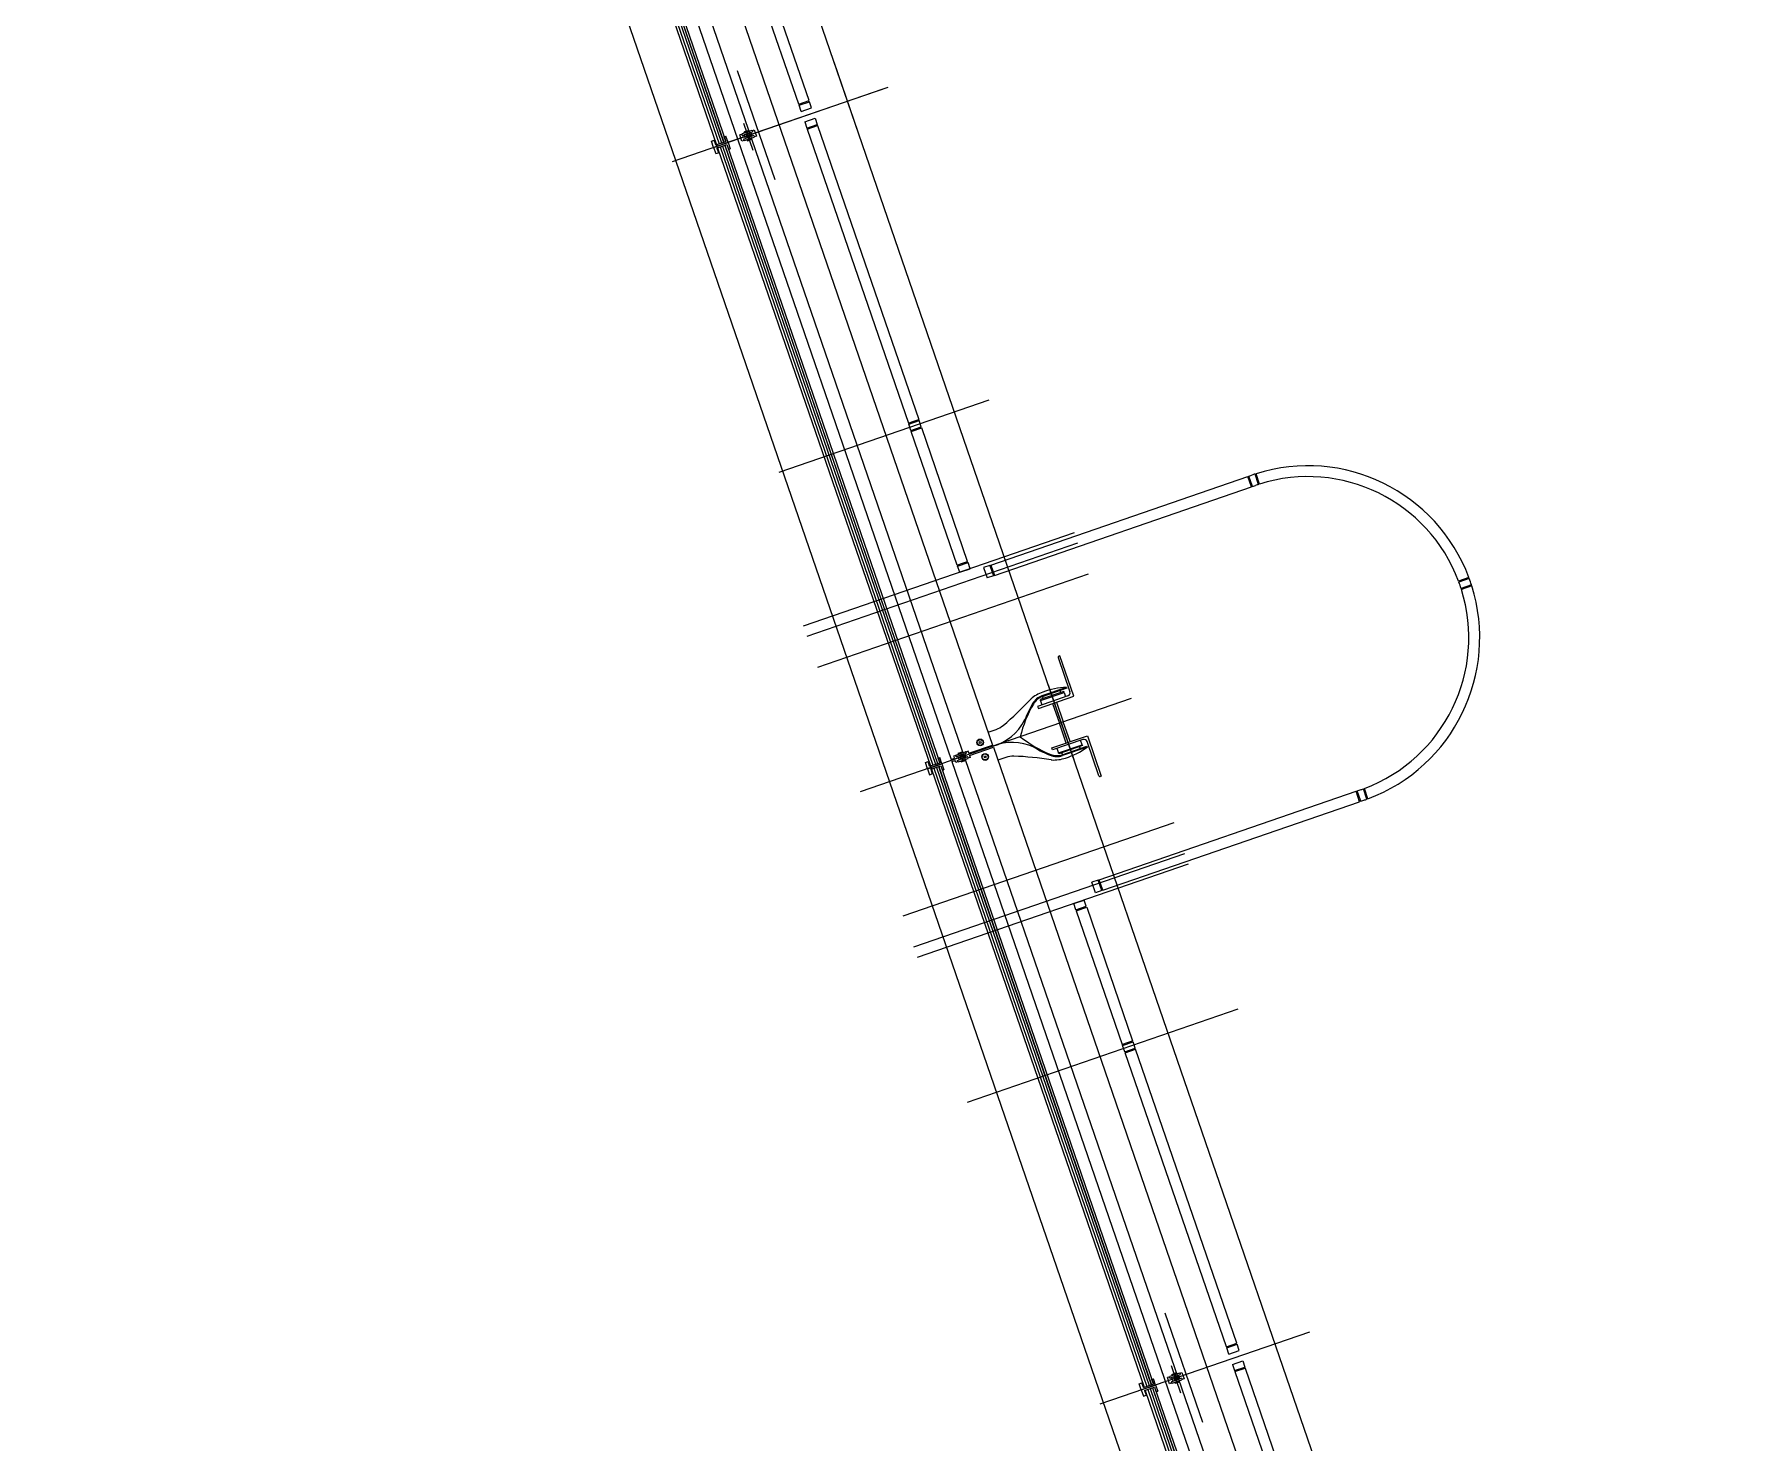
# Model space of a CAD drawing. Extents: x 809487 to 809680, y 818779 to 819225.
# Drawn here: x 809615.72 to 809623.53, y 818822.26 to 818828.69 of the extents above; entities that cross this region are included whole.
import ezdxf

# ---------------------------------------------------------------- set-up
doc = ezdxf.new("R2010")
doc.units = 0
for name, color, linetype in [('F-RC', 7, 'Continuous'), ('MAJ214__', 7, 'Continuous'), ('MAJ270__', 7, 'Continuous'), ('MAJ292__', 7, 'Continuous')]:
    doc.layers.add(name, color=color, linetype=linetype)

msp = doc.modelspace()

# ---------------------------------------------------------------- linework, layer by layer
at = {"layer": 'F-RC'}
for p, q in [((809619.2086, 818828.373), (809618.7463, 818829.7156)), ((809619.2559, 818828.3893), (809618.7936, 818829.7319)), ((809619.2086, 818828.373), (809619.2559, 818828.3893)), ((809619.2102, 818828.3683), (809619.2575, 818828.3846)), ((809619.22, 818828.3399), (809619.2102, 818828.3683)), ((809619.2121, 818828.3689), (809619.2105, 818828.3737)), ((809619.22, 818828.3399), (809619.2673, 818828.3562)), ((809619.2556, 818828.3839), (809619.254, 818828.3886)), ((809619.2673, 818828.3562), (809619.2575, 818828.3846)), ((809619.2363, 818828.2926), (809619.2835, 818828.3089)), ((809619.2363, 818828.2926), (809619.246, 818828.2643)), ((809619.246, 818828.2643), (809619.2933, 818828.2806)), ((809619.2477, 818828.2595), (809619.2949, 818828.2758)), ((809619.2477, 818828.2595), (809619.71, 818826.9169)), ((809619.2479, 818828.2649), (809619.2495, 818828.2602)), ((809619.2835, 818828.3089), (809619.2933, 818828.2806)), ((809619.2914, 818828.2799), (809619.293, 818828.2752)), ((809619.2949, 818828.2758), (809619.7572, 818826.9332)), ((809619.7116, 818826.9122), (809619.7589, 818826.9285)), ((809619.7296, 818826.9237), (809619.7572, 818826.9332)), ((809619.757, 818826.9278), (809619.7553, 818826.9325)), ((809619.7686, 818826.9001), (809619.7589, 818826.9285)), ((809619.71, 818826.9169), (809619.7296, 818826.9237)), ((809619.7214, 818826.8838), (809619.7116, 818826.9122)), ((809619.7135, 818826.9128), (809619.7119, 818826.9176)), ((809619.7214, 818826.8838), (809619.7686, 818826.9001)), ((809619.723, 818826.8791), (809619.7703, 818826.8954)), ((809619.933, 818826.2692), (809619.723, 818826.8791)), ((809619.7249, 818826.8797), (809619.7233, 818826.8845)), ((809619.7684, 818826.8947), (809619.7667, 818826.8994)), ((809619.9803, 818826.2855), (809619.7703, 818826.8954)), ((809620.086, 818826.2691), (809621.2598, 818826.6732)), ((809620.1023, 818826.2218), (809621.2761, 818826.6259)), ((809621.2761, 818826.6259), (809621.2598, 818826.6732)), ((809621.2604, 818826.6713), (809621.2652, 818826.6729)), ((809621.2645, 818826.6748), (809621.2787, 818826.6797)), ((809621.2808, 818826.6276), (809621.2645, 818826.6748)), ((809621.2754, 818826.6278), (809621.2801, 818826.6294)), ((809621.2808, 818826.6276), (809621.295, 818826.6324)), ((809621.3092, 818826.6372), (809621.2929, 818826.6845)), ((809621.314, 818826.6387), (809621.2977, 818826.686)), ((809619.933, 818826.2692), (809619.9526, 818826.276)), ((809619.9346, 818826.2645), (809619.9819, 818826.2808)), ((809619.9444, 818826.2361), (809619.9346, 818826.2645)), ((809619.9365, 818826.2652), (809619.9349, 818826.2699)), ((809619.9444, 818826.2361), (809619.9916, 818826.2524)), ((809619.9526, 818826.276), (809619.9803, 818826.2855)), ((809619.98, 818826.2801), (809619.9784, 818826.2849)), ((809619.9916, 818826.2524), (809619.9819, 818826.2808)), ((809620.0813, 818826.2674), (809620.053, 818826.2577)), ((809620.053, 818826.2577), (809620.0692, 818826.2104)), ((809620.0813, 818826.2674), (809620.0976, 818826.2201)), ((809620.0867, 818826.2672), (809620.082, 818826.2655)), ((809620.086, 818826.2691), (809620.1023, 818826.2218)), ((809620.1017, 818826.2237), (809620.0969, 818826.222)), ((809620.0976, 818826.2201), (809620.0692, 818826.2104)), ((809622.2698, 818826.2119), (809622.2225, 818826.1956)), ((809622.2715, 818826.2072), (809622.2242, 818826.1909)), ((809622.2813, 818826.1788), (809622.234, 818826.1625)), ((809622.2828, 818826.1741), (809622.2355, 818826.1578)), ((809620.5809, 818824.8319), (809621.7547, 818825.236)), ((809621.7709, 818825.1887), (809621.7547, 818825.236)), ((809621.7553, 818825.2341), (809621.76, 818825.2357)), ((809621.7594, 818825.2376), (809621.7736, 818825.2425)), ((809621.7757, 818825.1904), (809621.7594, 818825.2376)), ((809621.804, 818825.2003), (809621.7877, 818825.2476)), ((809621.8087, 818825.202), (809621.7924, 818825.2493)), ((809620.5972, 818824.7846), (809621.7709, 818825.1887)), ((809621.7703, 818825.1906), (809621.775, 818825.1923)), ((809621.7757, 818825.1904), (809621.7898, 818825.1952)), ((809620.5762, 818824.8302), (809620.5478, 818824.8205)), ((809620.5641, 818824.7732), (809620.5478, 818824.8205)), ((809620.5925, 818824.783), (809620.5762, 818824.8302)), ((809620.5816, 818824.83), (809620.5768, 818824.8283)), ((809620.5972, 818824.7846), (809620.5809, 818824.8319)), ((809620.4653, 818824.7233), (809620.5126, 818824.7396)), ((809620.5223, 818824.7112), (809620.5126, 818824.7396)), ((809620.5925, 818824.783), (809620.5641, 818824.7732)), ((809620.5965, 818824.7865), (809620.5918, 818824.7848)), ((809620.475, 818824.6949), (809620.4653, 818824.7233)), ((809620.475, 818824.6949), (809620.5223, 818824.7112)), ((809620.4767, 818824.6902), (809620.524, 818824.7065)), ((809620.4767, 818824.6902), (809620.6867, 818824.0804)), ((809620.4786, 818824.6909), (809620.4769, 818824.6956)), ((809620.5221, 818824.7058), (809620.5204, 818824.7106)), ((809620.524, 818824.7065), (809620.7339, 818824.0966)), ((809620.6867, 818824.0804), (809620.7063, 818824.0871)), ((809620.6883, 818824.0756), (809620.7356, 818824.0919)), ((809620.6981, 818824.0473), (809620.6883, 818824.0756)), ((809620.6902, 818824.0763), (809620.6886, 818824.081)), ((809620.6981, 818824.0473), (809620.7453, 818824.0635)), ((809620.6997, 818824.0425), (809620.747, 818824.0588)), ((809621.162, 818822.6999), (809620.6997, 818824.0425)), ((809620.7016, 818824.0432), (809620.7, 818824.0479)), ((809620.7063, 818824.0871), (809620.7339, 818824.0966)), ((809620.7337, 818824.0913), (809620.7321, 818824.096)), ((809620.7453, 818824.0635), (809620.7356, 818824.0919)), ((809620.7451, 818824.0582), (809620.7434, 818824.0629)), ((809621.2093, 818822.7162), (809620.747, 818824.0588)), ((809621.162, 818822.6999), (809621.2093, 818822.7162)), ((809621.1636, 818822.6952), (809621.2109, 818822.7114)), ((809621.209, 818822.7108), (809621.2074, 818822.7155)), ((809621.2207, 818822.6831), (809621.2109, 818822.7114)), ((809621.1734, 818822.6668), (809621.1636, 818822.6952)), ((809621.1655, 818822.6958), (809621.1639, 818822.7005)), ((809621.1734, 818822.6668), (809621.2207, 818822.6831)), ((809621.1897, 818822.6195), (809621.2369, 818822.6358)), ((809621.2369, 818822.6358), (809621.2467, 818822.6074)), ((809621.1897, 818822.6195), (809621.1994, 818822.5912)), ((809621.1994, 818822.5912), (809621.2467, 818822.6074)), ((809621.2011, 818822.5864), (809621.2483, 818822.6027)), ((809621.2011, 818822.5864), (809621.6634, 818821.2438)), ((809621.2013, 818822.5918), (809621.203, 818822.5871)), ((809621.2448, 818822.6068), (809621.2465, 818822.6021)), ((809621.2483, 818822.6027), (809621.7106, 818821.2601))]:
    msp.add_line(p, q, dxfattribs=at)
for radius, start, end in [(0.785, 20.45992, 107.54008), (0.785, 107.90511, 109), (0.783, 107.53635, 107.90231), (0.735, 107.83062, 109), (0.737, 107.44497, 107.83379), (0.735, 20.55926, 107.44074), (0.735, 290.55926, 17.44074), (0.785, 290.45992, 17.54008), (0.735, 17.83062, 20.16938), (0.737, 20.16621, 20.55503), (0.737, 17.44497, 17.83379), (0.783, 20.09769, 20.46365), (0.785, 17.90511, 20.09489), (0.783, 17.53635, 17.90231), (0.735, 289, 290.16938), (0.737, 290.16621, 290.55503), (0.785, 289, 290.09489), (0.783, 290.09769, 290.46365)]:
    msp.add_arc((809621.5343, 818825.9375), radius, start, end, dxfattribs=at)
at = {"layer": 'MAJ214__'}
for p, q in [((809617.873, 818831.0146), (809618.8448, 818828.1922)), ((809617.8844, 818831.0185), (809618.8562, 818828.1961)), ((809617.8938, 818831.0218), (809618.8656, 818828.1994)), ((809617.8945, 818831.022), (809618.8664, 818828.1996)), ((809617.9552, 818831.0455), (809619.9054, 818825.3819)), ((809618.9954, 818828.252), (809619.0058, 818828.2556)), ((809619.0058, 818828.2556), (809619.0155, 818828.2272)), ((809618.8497, 818828.178), (809619.8215, 818825.3557)), ((809618.8611, 818828.182), (809619.8329, 818825.3596)), ((809618.8705, 818828.1852), (809619.8423, 818825.3628)), ((809618.8712, 818828.1855), (809619.8431, 818825.3631)), ((809618.95, 818828.2364), (809618.9396, 818828.2328)), ((809618.9494, 818828.2044), (809618.9396, 818828.2328)), ((809618.9598, 818828.208), (809618.9494, 818828.2044)), ((809618.9574, 818828.2138), (809618.965, 818828.2164)), ((809618.99, 818828.2436), (809618.9593, 818828.233)), ((809618.9601, 818828.2454), (809618.9819, 818828.2529)), ((809618.9607, 818828.2467), (809618.9601, 818828.2454)), ((809618.9611, 818828.2426), (809618.9601, 818828.2454)), ((809618.9806, 818828.2535), (809618.9607, 818828.2467)), ((809618.9609, 818828.2071), (809619.0049, 818828.2222)), ((809618.9611, 818828.2426), (809618.9828, 818828.2501)), ((809618.963, 818828.2432), (809618.9633, 818828.2423)), ((809618.9957, 818828.227), (809618.965, 818828.2164)), ((809618.9941, 818828.2174), (809618.9723, 818828.21)), ((809618.9733, 818828.2071), (809618.9723, 818828.21)), ((809618.995, 818828.2146), (809618.9733, 818828.2071)), ((809618.9746, 818828.2065), (809618.9733, 818828.2071)), ((809618.9739, 818828.2115), (809618.974, 818828.2111)), ((809618.9747, 818828.2108), (809618.974, 818828.2111)), ((809618.9746, 818828.2065), (809618.9944, 818828.2133)), ((809618.9806, 818828.2535), (809618.9819, 818828.2529)), ((809618.9809, 818828.2494), (809618.9813, 818828.2485)), ((809618.9828, 818828.2501), (809618.9819, 818828.2529)), ((809618.9902, 818828.2436), (809618.9978, 818828.2462)), ((809618.9917, 818828.2166), (809618.992, 818828.2173)), ((809618.9919, 818828.2177), (809618.992, 818828.2173)), ((809618.995, 818828.2146), (809618.9941, 818828.2174)), ((809618.9944, 818828.2133), (809618.995, 818828.2146)), ((809619.0035, 818828.2297), (809618.9959, 818828.2271)), ((809619.0155, 818828.2272), (809619.0051, 818828.2236)), ((809620.3485, 818825.7226), (809620.4659, 818825.3817)), ((809620.4055, 818825.6873), (809620.4026, 818825.6957)), ((809620.3222, 818825.6681), (809620.3251, 818825.6596)), ((809620.3681, 818825.6366), (809620.3991, 818825.5466)), ((809620.3861, 818825.6428), (809620.4171, 818825.5528)), ((809620.4301, 818825.4566), (809620.3991, 818825.5466)), ((809620.4481, 818825.4628), (809620.4171, 818825.5528)), ((809619.9857, 818825.4096), (809620.0945, 818825.447)), ((809619.9054, 818825.3819), (809619.9196, 818825.3868)), ((809619.9086, 818825.3724), (809619.9228, 818825.3773)), ((809619.9086, 818825.3724), (809621.8588, 818819.7088)), ((809619.9267, 818825.3998), (809619.9163, 818825.3962)), ((809619.9163, 818825.3962), (809619.9196, 818825.3868)), ((809619.9261, 818825.3679), (809619.9228, 818825.3773)), ((809619.9365, 818825.3715), (809619.9261, 818825.3679)), ((809619.927, 818825.4012), (809619.971, 818825.4164)), ((809619.9284, 818825.3938), (809619.936, 818825.3964)), ((809619.9341, 818825.3772), (809619.9417, 818825.3799)), ((809619.9667, 818825.407), (809619.936, 818825.3964)), ((809619.9586, 818825.4163), (809619.9368, 818825.4089)), ((809619.9374, 818825.4101), (809619.9368, 818825.4089)), ((809619.9368, 818825.4089), (809619.9378, 818825.406)), ((809619.9374, 818825.4101), (809619.9573, 818825.417)), ((809619.9376, 818825.3705), (809619.9816, 818825.3857)), ((809619.9595, 818825.4135), (809619.9378, 818825.406)), ((809619.9402, 818825.4068), (809619.9398, 818825.4062)), ((809619.94, 818825.4057), (809619.9398, 818825.4062)), ((809619.9724, 818825.3904), (809619.9417, 818825.3799)), ((809619.9708, 818825.3809), (809619.949, 818825.3734)), ((809619.95, 818825.3706), (809619.949, 818825.3734)), ((809619.9717, 818825.378), (809619.95, 818825.3706)), ((809619.9513, 818825.3699), (809619.95, 818825.3706)), ((809619.9506, 818825.375), (809619.9508, 818825.3745)), ((809619.9514, 818825.3742), (809619.9508, 818825.3745)), ((809619.9513, 818825.3699), (809619.9711, 818825.3768)), ((809619.9572, 818825.4127), (809619.9578, 818825.4124)), ((809619.9573, 818825.417), (809619.9586, 818825.4163)), ((809619.958, 818825.4119), (809619.9578, 818825.4124)), ((809619.9586, 818825.4163), (809619.9595, 818825.4135)), ((809619.9745, 818825.4097), (809619.9669, 818825.407)), ((809619.9684, 818825.3801), (809619.9687, 818825.3807)), ((809619.9686, 818825.3812), (809619.9687, 818825.3807)), ((809619.9717, 818825.378), (809619.9708, 818825.3809)), ((809619.9711, 818825.3768), (809619.9717, 818825.378)), ((809619.9825, 818825.419), (809619.9721, 818825.4154)), ((809619.9802, 818825.3931), (809619.9726, 818825.3905)), ((809619.9922, 818825.3907), (809619.9818, 818825.3871)), ((809619.9857, 818825.4096), (809619.9825, 818825.419)), ((809619.989, 818825.4001), (809620.0977, 818825.4376)), ((809619.989, 818825.4001), (809619.9922, 818825.3907)), ((809620.4133, 818825.4036), (809620.4104, 818825.412)), ((809620.4908, 818825.4397), (809620.4937, 818825.4312)), ((809619.8264, 818825.3415), (809620.7982, 818822.5191)), ((809619.8378, 818825.3454), (809620.8096, 818822.523)), ((809619.8472, 818825.3487), (809620.819, 818822.5263)), ((809619.8479, 818825.3489), (809620.8198, 818822.5265)), ((809620.9034, 818822.5633), (809620.893, 818822.5597)), ((809620.9028, 818822.5313), (809620.893, 818822.5597)), ((809620.9435, 818822.5704), (809620.9127, 818822.5598)), ((809620.9135, 818822.5723), (809620.9353, 818822.5798)), ((809620.9141, 818822.5736), (809620.9135, 818822.5723)), ((809620.9145, 818822.5695), (809620.9135, 818822.5723)), ((809620.934, 818822.5804), (809620.9141, 818822.5736)), ((809620.9145, 818822.5695), (809620.9362, 818822.5769)), ((809620.9164, 818822.5701), (809620.9167, 818822.5692)), ((809620.9491, 818822.5539), (809620.9184, 818822.5433)), ((809620.934, 818822.5804), (809620.9353, 818822.5798)), ((809620.9344, 818822.5763), (809620.9347, 818822.5754)), ((809620.9362, 818822.5769), (809620.9353, 818822.5798)), ((809620.9436, 818822.5705), (809620.9512, 818822.5731)), ((809620.9488, 818822.5789), (809620.9592, 818822.5825)), ((809620.9569, 818822.5566), (809620.9493, 818822.5539)), ((809620.969, 818822.5541), (809620.9585, 818822.5505)), ((809620.9592, 818822.5825), (809620.969, 818822.5541)), ((809620.8031, 818822.5049), (809621.7749, 818819.6826)), ((809620.8145, 818822.5088), (809621.7863, 818819.6865)), ((809620.8239, 818822.5121), (809621.7957, 818819.6897)), ((809620.8246, 818822.5123), (809621.7965, 818819.69)), ((809620.9132, 818822.5349), (809620.9028, 818822.5313)), ((809620.9108, 818822.5407), (809620.9184, 818822.5433)), ((809620.9143, 818822.534), (809620.9583, 818822.5491)), ((809620.9475, 818822.5443), (809620.9257, 818822.5368)), ((809620.9267, 818822.534), (809620.9257, 818822.5368)), ((809620.9485, 818822.5415), (809620.9267, 818822.534)), ((809620.928, 818822.5334), (809620.9267, 818822.534)), ((809620.9273, 818822.5384), (809620.9275, 818822.538)), ((809620.9281, 818822.5377), (809620.9275, 818822.538)), ((809620.928, 818822.5334), (809620.9478, 818822.5402)), ((809620.9451, 818822.5435), (809620.9454, 818822.5441)), ((809620.9453, 818822.5446), (809620.9454, 818822.5441)), ((809620.9485, 818822.5415), (809620.9475, 818822.5443)), ((809620.9478, 818822.5402), (809620.9485, 818822.5415))]:
    msp.add_line(p, q, dxfattribs=at)
for points in [[(809618.9943, 818828.2529), (809618.9503, 818828.2378)], [(809620.3001, 818825.6238), (809620.3033, 818825.6143), (809620.4651, 818825.67), (809620.4016, 818825.8545), (809620.3968, 818825.8529)], [(809620.3937, 818825.8465), (809620.4475, 818825.6904)], [(809620.3199, 818825.6306), (809620.313, 818825.6507), (809620.4208, 818825.6878), (809620.4277, 818825.6677)], [(809620.4323, 818825.7105), (809620.3195, 818825.6716)], [(809620.4382, 818825.6713), (809620.3001, 818825.6238)], [(809620.3686, 818825.4248), (809620.3653, 818825.4343), (809620.5271, 818825.49), (809620.5906, 818825.3055), (809620.5859, 818825.3039)], [(809620.5067, 818825.4724), (809620.3686, 818825.4248)], [(809620.3884, 818825.4317), (809620.3954, 818825.4116), (809620.5032, 818825.4487), (809620.4962, 818825.4688)], [(809620.5795, 818825.307), (809620.5258, 818825.4631)], [(809620.5262, 818825.438), (809620.4134, 818825.3991)], [(809620.9477, 818822.5798), (809620.9037, 818822.5647)]]:
    msp.add_lwpolyline(points, dxfattribs=at)
for points in [[(809620.4208, 818825.6878), (809620.4193, 818825.6921), (809620.3116, 818825.655), (809620.313, 818825.6507)], [(809620.5032, 818825.4487), (809620.5046, 818825.4445), (809620.3968, 818825.4073), (809620.3954, 818825.4116)]]:
    msp.add_lwpolyline(points, close=True, dxfattribs=at)
for centre, radius in [((809618.9776, 818828.23), 0.006), ((809620.0374, 818825.4591), 0.0155), ((809620.0374, 818825.4591), 0.0135), ((809620.0374, 818825.4591), 0.0042), ((809620.0602, 818825.3929), 0.0155), ((809620.0602, 818825.3929), 0.0135), ((809620.0602, 818825.3929), 0.0042), ((809620.931, 818822.5569), 0.006)]:
    msp.add_circle(centre, radius, dxfattribs=at)
for centre, radius, start, end in [((809618.9776, 818828.23), 0.0095, 145.18264, 252.81736), ((809618.9776, 818828.23), 0.0109, 101.1265, 116.87349), ((809618.9776, 818828.23), 0.0109, 281.1265, 296.87349), ((809618.9776, 818828.23), 0.0095, 326.69488, 71.30512), ((809620.3985, 818825.8481), 0.005, 109, 199), ((809620.4333, 818825.6855), 0.015, 289, 19), ((809620.7676, 818825.3525), 0.567, 149.96236, 158.10407), ((809620.3453, 818825.5967), 0.0792, 109, 149.96236), ((809620.0337, 818825.6643), 0.2307, 285.67731, 333.23123), ((809620.2229, 818825.5714), 0.02, 326.67541, 338.10407), ((809620.1836, 818825.2289), 0.2307, 64.76877, 112.32268), ((809620.5116, 818825.4582), 0.015, 19, 109), ((809619.9543, 818825.3934), 0.0095, 145.18264, 199.00008), ((809619.9543, 818825.3934), 0.0095, 198.99991, 252.81736), ((809619.9543, 818825.3934), 0.006, 18.99986, 199.00013), ((809619.9543, 818825.3934), 0.006, 198.99986, 19.00013), ((809619.9543, 818825.3934), 0.0109, 101.1265, 116.87349), ((809619.9543, 818825.3934), 0.0109, 281.1265, 296.87349), ((809619.9543, 818825.3934), 0.0095, 18.99991, 71.30512), ((809619.9543, 818825.3934), 0.0095, 326.69488, 19.00008), ((809620.2756, 818825.4186), 0.02, 59.89592, 71.32459), ((809620.57, 818825.9264), 0.567, 239.89592, 248.03764), ((809620.3876, 818825.474), 0.0792, 248.03764, 289), ((809620.5842, 818825.3086), 0.005, 199, 289), ((809620.931, 818822.5569), 0.0095, 145.18264, 252.81736), ((809620.931, 818822.5569), 0.0109, 101.1265, 116.87349), ((809620.931, 818822.5569), 0.0095, 326.69488, 71.30512), ((809620.931, 818822.5569), 0.0109, 281.1265, 296.87349)]:
    msp.add_arc(centre, radius, start, end, dxfattribs=at)
for points, degree in [([(809618.95, 818828.2371), (809618.95, 818828.2371), (809618.95, 818828.2372), (809618.95, 818828.2373), (809618.95, 818828.2373), (809618.9501, 818828.2374), (809618.9501, 818828.2374), (809618.9501, 818828.2375), (809618.9501, 818828.2375), (809618.9501, 818828.2376), (809618.9501, 818828.2376), (809618.9502, 818828.2377), (809618.9502, 818828.2377), (809618.9502, 818828.2378), (809618.9503, 818828.2378), (809618.9503, 818828.2378)], 3), ([(809618.9508, 818828.2309), (809618.9507, 818828.2312), (809618.9507, 818828.2316), (809618.9505, 818828.2324), (809618.9504, 818828.233), (809618.9502, 818828.2341), (809618.9501, 818828.2347), (809618.95, 818828.2358), (809618.95, 818828.2365), (809618.95, 818828.2371)], 3), ([(809618.9508, 818828.2309), (809618.9508, 818828.2309), (809618.9509, 818828.2309), (809618.9509, 818828.2308), (809618.9509, 818828.2308), (809618.9509, 818828.2307), (809618.9509, 818828.2307), (809618.9509, 818828.2307)], 3), ([(809618.9517, 818828.2303), (809618.9517, 818828.2303), (809618.9517, 818828.2303), (809618.9516, 818828.2303), (809618.9516, 818828.2303), (809618.9515, 818828.2303), (809618.9515, 818828.2303), (809618.9514, 818828.2303), (809618.9513, 818828.2303), (809618.9511, 818828.2304), (809618.9511, 818828.2305), (809618.951, 818828.2306), (809618.9509, 818828.2306), (809618.9509, 818828.2307)], 3), ([(809618.9517, 818828.2303), (809618.9523, 818828.2306), (809618.953, 818828.2308), (809618.9545, 818828.2313), (809618.9555, 818828.2317), (809618.957, 818828.2322), (809618.9577, 818828.2324), (809618.9586, 818828.2327), (809618.9589, 818828.2328), (809618.9593, 818828.233)], 3), ([(809618.9517, 818828.2303), (809618.9525, 818828.2306), (809618.9534, 818828.2309), (809618.9543, 818828.2312), (809618.9556, 818828.2317), (809618.9568, 818828.2321), (809618.9581, 818828.2326), (809618.9585, 818828.2327), (809618.9589, 818828.2328), (809618.9593, 818828.233)], 3), ([(809618.957, 818828.213), (809618.957, 818828.2131), (809618.957, 818828.2131), (809618.957, 818828.2132), (809618.957, 818828.2133), (809618.957, 818828.2134), (809618.957, 818828.2135), (809618.9571, 818828.2136), (809618.9571, 818828.2137), (809618.9572, 818828.2137), (809618.9573, 818828.2138), (809618.9574, 818828.2138), (809618.9574, 818828.2138), (809618.9574, 818828.2138)], 3), ([(809618.957, 818828.213), (809618.957, 818828.213), (809618.957, 818828.213), (809618.957, 818828.213), (809618.957, 818828.2129), (809618.957, 818828.2129), (809618.9571, 818828.2129), (809618.9571, 818828.2128)], 3), ([(809618.9602, 818828.2075), (809618.9598, 818828.208), (809618.9595, 818828.2084), (809618.9588, 818828.2094), (809618.9585, 818828.2099), (809618.958, 818828.2109), (809618.9577, 818828.2114), (809618.9573, 818828.2122), (809618.9572, 818828.2125), (809618.9571, 818828.2128)], 3), ([(809618.9593, 818828.233), (809618.9593, 818828.2329), (809618.9593, 818828.2329), (809618.9593, 818828.2328), (809618.9594, 818828.2326), (809618.9595, 818828.232), (809618.9596, 818828.2316), (809618.9598, 818828.2304), (809618.9599, 818828.2293), (809618.9603, 818828.2271), (809618.9606, 818828.2259), (809618.9614, 818828.2236), (809618.9619, 818828.2225), (809618.9628, 818828.2204), (809618.9634, 818828.2194), (809618.9641, 818828.2181), (809618.9644, 818828.2177), (809618.9647, 818828.217), (809618.9648, 818828.2168), (809618.9649, 818828.2165), (809618.9649, 818828.2165), (809618.965, 818828.2164)], 3), ([(809618.9609, 818828.2071), (809618.9609, 818828.2071), (809618.9608, 818828.2071), (809618.9607, 818828.2071), (809618.9607, 818828.2071), (809618.9606, 818828.2071), (809618.9606, 818828.2071), (809618.9605, 818828.2072), (809618.9605, 818828.2072), (809618.9604, 818828.2072), (809618.9604, 818828.2072), (809618.9604, 818828.2073), (809618.9603, 818828.2073), (809618.9603, 818828.2074), (809618.9602, 818828.2074), (809618.9602, 818828.2075)], 3), ([(809618.9705, 818828.2365), (809618.9705, 818828.2365), (809618.9705, 818828.2365), (809618.9704, 818828.2364), (809618.9704, 818828.2363), (809618.9702, 818828.2361), (809618.9701, 818828.2359), (809618.9699, 818828.2356), (809618.9697, 818828.2354), (809618.9696, 818828.2352)], 3), ([(809618.9726, 818828.2398), (809618.9715, 818828.238), (809618.9705, 818828.2365)], 2), ([(809618.9745, 818828.221), (809618.9747, 818828.2209), (809618.9749, 818828.2209), (809618.9753, 818828.2207), (809618.9755, 818828.2207), (809618.9758, 818828.2206), (809618.9759, 818828.2206), (809618.976, 818828.2205), (809618.976, 818828.2205), (809618.976, 818828.2205)], 3), ([(809618.9791, 818828.2395), (809618.9774, 818828.2401), (809618.9755, 818828.2407)], 2), ([(809618.976, 818828.2205), (809618.9777, 818828.2199), (809618.9797, 818828.2193)], 2), ([(809618.9806, 818828.239), (809618.9804, 818828.2391), (809618.9802, 818828.2391), (809618.9798, 818828.2393), (809618.9796, 818828.2393), (809618.9794, 818828.2394), (809618.9793, 818828.2395), (809618.9792, 818828.2395), (809618.9792, 818828.2395), (809618.9791, 818828.2395)], 3), ([(809618.9825, 818828.2202), (809618.9837, 818828.222), (809618.9847, 818828.2235)], 2), ([(809618.9847, 818828.2235), (809618.9847, 818828.2235), (809618.9847, 818828.2235), (809618.9847, 818828.2236), (809618.9848, 818828.2237), (809618.9849, 818828.2239), (809618.9851, 818828.2241), (809618.9853, 818828.2244), (809618.9854, 818828.2246), (809618.9855, 818828.2248)], 3), ([(809618.99, 818828.2436), (809618.9901, 818828.2436), (809618.9901, 818828.2436), (809618.9902, 818828.2436)], 2), ([(809618.99, 818828.2436), (809618.9901, 818828.2436), (809618.9901, 818828.2436), (809618.9902, 818828.2436)], 2), ([(809618.9959, 818828.2271), (809618.9959, 818828.2271), (809618.9959, 818828.2271), (809618.9958, 818828.2272), (809618.9958, 818828.2274), (809618.9956, 818828.228), (809618.9956, 818828.2284), (809618.9954, 818828.2297), (809618.9953, 818828.2307), (809618.9948, 818828.2329), (809618.9945, 818828.2341), (809618.9938, 818828.2365), (809618.9933, 818828.2376), (809618.9923, 818828.2396), (809618.9918, 818828.2406), (809618.991, 818828.2419), (809618.9908, 818828.2424), (809618.9904, 818828.243), (809618.9903, 818828.2432), (809618.9902, 818828.2435), (809618.9902, 818828.2436), (809618.9902, 818828.2436)], 3), ([(809618.9943, 818828.2529), (809618.9943, 818828.253), (809618.9943, 818828.253), (809618.9944, 818828.2529), (809618.9945, 818828.2529), (809618.9945, 818828.2529), (809618.9946, 818828.2529), (809618.9946, 818828.2528), (809618.9947, 818828.2528), (809618.9947, 818828.2528), (809618.9947, 818828.2528), (809618.9948, 818828.2527), (809618.9948, 818828.2527), (809618.9949, 818828.2526), (809618.9949, 818828.2526), (809618.995, 818828.2525)], 3), ([(809618.995, 818828.2525), (809618.9953, 818828.2521), (809618.9957, 818828.2516), (809618.9963, 818828.2506), (809618.9967, 818828.2501), (809618.9972, 818828.2491), (809618.9975, 818828.2486), (809618.9978, 818828.2478), (809618.998, 818828.2475), (809618.9981, 818828.2472)], 3), ([(809618.9959, 818828.2271), (809618.9958, 818828.227), (809618.9958, 818828.227), (809618.9957, 818828.227)], 2), ([(809618.9982, 818828.247), (809618.9982, 818828.247), (809618.9982, 818828.2469), (809618.9982, 818828.2468), (809618.9982, 818828.2467), (809618.9982, 818828.2466), (809618.9981, 818828.2465), (809618.9981, 818828.2464), (809618.998, 818828.2463), (809618.9979, 818828.2463), (809618.9979, 818828.2462), (809618.9978, 818828.2462), (809618.9978, 818828.2462), (809618.9978, 818828.2462)], 3), ([(809618.9982, 818828.247), (809618.9982, 818828.247), (809618.9982, 818828.247), (809618.9981, 818828.2471), (809618.9981, 818828.2471), (809618.9981, 818828.2471), (809618.9981, 818828.2472), (809618.9981, 818828.2472)], 3), ([(809619.0035, 818828.2297), (809619.0035, 818828.2297), (809619.0035, 818828.2297), (809619.0035, 818828.2297), (809619.0036, 818828.2297), (809619.0036, 818828.2297), (809619.0037, 818828.2297), (809619.0038, 818828.2297), (809619.0039, 818828.2297), (809619.004, 818828.2296), (809619.0041, 818828.2296), (809619.0042, 818828.2294), (809619.0042, 818828.2294), (809619.0043, 818828.2293)], 3), ([(809619.0043, 818828.2291), (809619.0043, 818828.2291), (809619.0043, 818828.2292), (809619.0043, 818828.2292), (809619.0043, 818828.2292), (809619.0043, 818828.2293), (809619.0043, 818828.2293), (809619.0043, 818828.2293)], 3), ([(809619.0043, 818828.2291), (809619.0044, 818828.2288), (809619.0045, 818828.2284), (809619.0047, 818828.2276), (809619.0048, 818828.227), (809619.005, 818828.2259), (809619.005, 818828.2253), (809619.0051, 818828.2242), (809619.0051, 818828.2236), (809619.0051, 818828.2229)], 3), ([(809619.0051, 818828.2229), (809619.0051, 818828.2229), (809619.0051, 818828.2228), (809619.0051, 818828.2227), (809619.0051, 818828.2227), (809619.0051, 818828.2226), (809619.0051, 818828.2226), (809619.0051, 818828.2225), (809619.0051, 818828.2225), (809619.005, 818828.2224), (809619.005, 818828.2224), (809619.005, 818828.2223), (809619.005, 818828.2223), (809619.0049, 818828.2222), (809619.0049, 818828.2222), (809619.0049, 818828.2222)], 3), ([(809619.927, 818825.4012), (809619.927, 818825.4012), (809619.9269, 818825.4012), (809619.9269, 818825.4012), (809619.9269, 818825.4011), (809619.9268, 818825.401), (809619.9268, 818825.401), (809619.9268, 818825.401), (809619.9268, 818825.4009), (809619.9268, 818825.4009), (809619.9267, 818825.4008), (809619.9267, 818825.4007), (809619.9267, 818825.4007), (809619.9267, 818825.4006), (809619.9267, 818825.4006), (809619.9267, 818825.4005)], 3), ([(809619.9267, 818825.4005), (809619.9267, 818825.3999), (809619.9267, 818825.3993), (809619.9268, 818825.3981), (809619.9269, 818825.3975), (809619.9271, 818825.3964), (809619.9272, 818825.3959), (809619.9274, 818825.395), (809619.9274, 818825.3947), (809619.9275, 818825.3944)], 3), ([(809619.9276, 818825.3942), (809619.9276, 818825.3942), (809619.9276, 818825.3942), (809619.9276, 818825.3942), (809619.9276, 818825.3942), (809619.9276, 818825.3943), (809619.9276, 818825.3943), (809619.9275, 818825.3944)], 3), ([(809619.9276, 818825.3942), (809619.9276, 818825.3941), (809619.9276, 818825.3941), (809619.9277, 818825.394), (809619.9277, 818825.3939), (809619.9279, 818825.3938), (809619.9279, 818825.3938), (809619.9281, 818825.3938), (809619.9281, 818825.3937), (809619.9282, 818825.3938), (809619.9283, 818825.3938), (809619.9284, 818825.3938), (809619.9284, 818825.3938), (809619.9284, 818825.3938)], 3), ([(809619.9337, 818825.3765), (809619.9337, 818825.3765), (809619.9337, 818825.3765), (809619.9337, 818825.3766), (809619.9337, 818825.3767), (809619.9337, 818825.3769), (809619.9337, 818825.3769), (809619.9338, 818825.3771), (809619.9339, 818825.3771), (809619.934, 818825.3772), (809619.934, 818825.3772), (809619.9341, 818825.3772), (809619.9341, 818825.3772), (809619.9341, 818825.3772)], 3), ([(809619.9337, 818825.3765), (809619.9337, 818825.3765), (809619.9337, 818825.3764), (809619.9337, 818825.3764), (809619.9337, 818825.3764), (809619.9337, 818825.3763), (809619.9338, 818825.3763), (809619.9338, 818825.3763)], 3), ([(809619.9369, 818825.3709), (809619.9365, 818825.3714), (809619.9362, 818825.3719), (809619.9355, 818825.3729), (809619.9352, 818825.3734), (809619.9347, 818825.3743), (809619.9344, 818825.3748), (809619.934, 818825.3756), (809619.9339, 818825.376), (809619.9338, 818825.3763)], 3), ([(809619.9378, 818825.3878), (809619.9375, 818825.3888), (809619.9372, 818825.3898), (809619.9367, 818825.392), (809619.9366, 818825.393), (809619.9364, 818825.3945), (809619.9363, 818825.3951), (809619.9362, 818825.3958), (809619.9361, 818825.396), (809619.936, 818825.3963), (809619.936, 818825.3963), (809619.936, 818825.3964)], 3), ([(809619.9376, 818825.3705), (809619.9376, 818825.3705), (809619.9375, 818825.3705), (809619.9374, 818825.3705), (809619.9374, 818825.3705), (809619.9373, 818825.3706), (809619.9373, 818825.3706), (809619.9372, 818825.3706), (809619.9372, 818825.3706), (809619.9372, 818825.3707), (809619.9371, 818825.3707), (809619.9371, 818825.3707), (809619.937, 818825.3708), (809619.937, 818825.3708), (809619.9369, 818825.3709), (809619.9369, 818825.3709)], 3), ([(809619.9378, 818825.3878), (809619.9382, 818825.3868), (809619.9386, 818825.3858), (809619.9396, 818825.3838), (809619.9401, 818825.3829), (809619.9408, 818825.3816), (809619.9411, 818825.3811), (809619.9414, 818825.3804), (809619.9415, 818825.3802), (809619.9416, 818825.38), (809619.9417, 818825.3799), (809619.9417, 818825.3799)], 3), ([(809619.9463, 818825.3987), (809619.9465, 818825.3988), (809619.9466, 818825.399), (809619.9468, 818825.3994), (809619.9469, 818825.3996), (809619.9471, 818825.3998), (809619.9471, 818825.3999), (809619.9472, 818825.3999), (809619.9472, 818825.4), (809619.9472, 818825.4)], 3), ([(809619.9472, 818825.4), (809619.9482, 818825.4015), (809619.9493, 818825.4032)], 2), ([(809619.9512, 818825.3845), (809619.9514, 818825.3844), (809619.9516, 818825.3843), (809619.952, 818825.3842), (809619.9522, 818825.3841), (809619.9525, 818825.384), (809619.9526, 818825.384), (809619.9527, 818825.384), (809619.9527, 818825.384), (809619.9527, 818825.384)], 3), ([(809619.9522, 818825.4042), (809619.9541, 818825.4035), (809619.9558, 818825.4029)], 2), ([(809619.9527, 818825.384), (809619.9544, 818825.3834), (809619.9564, 818825.3827)], 2), ([(809619.9558, 818825.4029), (809619.9559, 818825.4029), (809619.9559, 818825.4029), (809619.956, 818825.4029), (809619.9561, 818825.4029), (809619.9563, 818825.4028), (809619.9565, 818825.4027), (809619.9569, 818825.4026), (809619.9571, 818825.4025), (809619.9573, 818825.4024)], 3), ([(809619.9592, 818825.3837), (809619.9604, 818825.3854), (809619.9614, 818825.3869)], 2), ([(809619.9614, 818825.3869), (809619.9614, 818825.3869), (809619.9614, 818825.387), (809619.9614, 818825.387), (809619.9615, 818825.3871), (809619.9616, 818825.3873), (809619.9618, 818825.3875), (809619.962, 818825.3879), (809619.9621, 818825.3881), (809619.9622, 818825.3882)], 3), ([(809619.9669, 818825.407), (809619.9668, 818825.407), (809619.9668, 818825.407), (809619.9667, 818825.407)], 2), ([(809619.9669, 818825.407), (809619.9669, 818825.407), (809619.9669, 818825.407), (809619.967, 818825.4069), (809619.967, 818825.4067), (809619.9673, 818825.4061), (809619.9675, 818825.4058), (809619.9681, 818825.4047), (809619.9686, 818825.4038), (809619.9697, 818825.4018), (809619.9702, 818825.4006), (809619.9706, 818825.3993), (809619.9707, 818825.3992), (809619.9707, 818825.3991)], 3), ([(809619.9726, 818825.3905), (809619.9726, 818825.3905), (809619.9726, 818825.3905), (809619.9725, 818825.3907), (809619.9725, 818825.3909), (809619.9723, 818825.3915), (809619.9723, 818825.3918), (809619.9721, 818825.3931), (809619.972, 818825.3941), (809619.9715, 818825.3964), (809619.9712, 818825.3976), (809619.9708, 818825.3989), (809619.9708, 818825.399), (809619.9707, 818825.3991)], 3), ([(809619.9717, 818825.416), (809619.9716, 818825.416), (809619.9716, 818825.4161), (809619.9715, 818825.4162), (809619.9715, 818825.4162), (809619.9714, 818825.4162), (809619.9714, 818825.4163), (809619.9713, 818825.4163), (809619.9713, 818825.4163), (809619.9712, 818825.4163), (809619.9712, 818825.4164), (809619.9711, 818825.4164), (809619.9711, 818825.4164), (809619.971, 818825.4164), (809619.971, 818825.4164), (809619.971, 818825.4164)], 3), ([(809619.9748, 818825.4106), (809619.9747, 818825.4109), (809619.9745, 818825.4113), (809619.9742, 818825.4121), (809619.9739, 818825.4126), (809619.9734, 818825.4135), (809619.9731, 818825.414), (809619.9724, 818825.415), (809619.972, 818825.4155), (809619.9717, 818825.416)], 3), ([(809619.9726, 818825.3905), (809619.9725, 818825.3905), (809619.9725, 818825.3905), (809619.9724, 818825.3904)], 2), ([(809619.9745, 818825.4097), (809619.9745, 818825.4097), (809619.9745, 818825.4097), (809619.9745, 818825.4097), (809619.9746, 818825.4097), (809619.9746, 818825.4097), (809619.9747, 818825.4098), (809619.9748, 818825.4098), (809619.9748, 818825.4099), (809619.9749, 818825.41), (809619.9749, 818825.4101), (809619.9749, 818825.4103), (809619.9749, 818825.4104), (809619.9749, 818825.4104)], 3), ([(809619.9748, 818825.4106), (809619.9748, 818825.4106), (809619.9748, 818825.4106), (809619.9748, 818825.4105), (809619.9748, 818825.4105), (809619.9749, 818825.4105), (809619.9749, 818825.4104), (809619.9749, 818825.4104)], 3), ([(809619.9802, 818825.3931), (809619.9802, 818825.3931), (809619.9802, 818825.3931), (809619.9802, 818825.3931), (809619.9803, 818825.3931), (809619.9804, 818825.3931), (809619.9804, 818825.3932), (809619.9805, 818825.3931), (809619.9806, 818825.3931), (809619.9807, 818825.3931), (809619.9808, 818825.393), (809619.9809, 818825.3929), (809619.9809, 818825.3928), (809619.981, 818825.3927)], 3), ([(809619.981, 818825.3925), (809619.981, 818825.3926), (809619.981, 818825.3926), (809619.981, 818825.3927), (809619.981, 818825.3927), (809619.981, 818825.3927), (809619.981, 818825.3927), (809619.981, 818825.3927)], 3), ([(809619.981, 818825.3925), (809619.9811, 818825.3922), (809619.9812, 818825.3919), (809619.9814, 818825.391), (809619.9815, 818825.3905), (809619.9817, 818825.3894), (809619.9817, 818825.3888), (809619.9818, 818825.3876), (809619.9819, 818825.387), (809619.9819, 818825.3864)], 3), ([(809619.9819, 818825.3864), (809619.9819, 818825.3863), (809619.9818, 818825.3863), (809619.9818, 818825.3862), (809619.9818, 818825.3861), (809619.9818, 818825.386), (809619.9818, 818825.386), (809619.9818, 818825.3859), (809619.9818, 818825.3859), (809619.9817, 818825.3859), (809619.9817, 818825.3858), (809619.9817, 818825.3858), (809619.9817, 818825.3857), (809619.9816, 818825.3857), (809619.9816, 818825.3857), (809619.9816, 818825.3857)], 3), ([(809620.9034, 818822.564), (809620.9034, 818822.564), (809620.9034, 818822.5641), (809620.9034, 818822.5642), (809620.9034, 818822.5642), (809620.9035, 818822.5643), (809620.9035, 818822.5643), (809620.9035, 818822.5644), (809620.9035, 818822.5644), (809620.9035, 818822.5645), (809620.9035, 818822.5645), (809620.9036, 818822.5646), (809620.9036, 818822.5646), (809620.9037, 818822.5647), (809620.9037, 818822.5647), (809620.9037, 818822.5647)], 3), ([(809620.9042, 818822.5578), (809620.9042, 818822.5581), (809620.9041, 818822.5585), (809620.9039, 818822.5593), (809620.9038, 818822.5599), (809620.9036, 818822.561), (809620.9035, 818822.5616), (809620.9034, 818822.5627), (809620.9034, 818822.5633), (809620.9034, 818822.564)], 3), ([(809620.9042, 818822.5578), (809620.9043, 818822.5578), (809620.9043, 818822.5577), (809620.9043, 818822.5577), (809620.9043, 818822.5577), (809620.9043, 818822.5576), (809620.9043, 818822.5576), (809620.9043, 818822.5576)], 3), ([(809620.9051, 818822.5572), (809620.9051, 818822.5572), (809620.9051, 818822.5572), (809620.905, 818822.5572), (809620.905, 818822.5572), (809620.9049, 818822.5572), (809620.9049, 818822.5572), (809620.9048, 818822.5572), (809620.9047, 818822.5572), (809620.9045, 818822.5573), (809620.9045, 818822.5573), (809620.9044, 818822.5575), (809620.9043, 818822.5575), (809620.9043, 818822.5576)], 3), ([(809620.9051, 818822.5572), (809620.9057, 818822.5574), (809620.9064, 818822.5577), (809620.908, 818822.5582), (809620.9089, 818822.5585), (809620.9105, 818822.5591), (809620.9111, 818822.5593), (809620.912, 818822.5596), (809620.9123, 818822.5597), (809620.9127, 818822.5598)], 3), ([(809620.9051, 818822.5572), (809620.9059, 818822.5575), (809620.9068, 818822.5578), (809620.9077, 818822.5581), (809620.909, 818822.5586), (809620.9102, 818822.559), (809620.9115, 818822.5595), (809620.9119, 818822.5596), (809620.9123, 818822.5597), (809620.9127, 818822.5598)], 3), ([(809620.9127, 818822.5598), (809620.9127, 818822.5598), (809620.9127, 818822.5598), (809620.9127, 818822.5597), (809620.9128, 818822.5595), (809620.9129, 818822.5589), (809620.913, 818822.5585), (809620.9132, 818822.5572), (809620.9133, 818822.5562), (809620.9137, 818822.554), (809620.914, 818822.5528), (809620.9148, 818822.5504), (809620.9153, 818822.5493), (809620.9163, 818822.5473), (809620.9168, 818822.5463), (809620.9175, 818822.545), (809620.9178, 818822.5445), (809620.9181, 818822.5439), (809620.9182, 818822.5437), (809620.9183, 818822.5434), (809620.9184, 818822.5433), (809620.9184, 818822.5433)], 3), ([(809620.9239, 818822.5634), (809620.9239, 818822.5634), (809620.9239, 818822.5634), (809620.9238, 818822.5633), (809620.9238, 818822.5632), (809620.9236, 818822.563), (809620.9235, 818822.5628), (809620.9233, 818822.5625), (809620.9232, 818822.5623), (809620.923, 818822.5621)], 3), ([(809620.926, 818822.5667), (809620.9249, 818822.5649), (809620.9239, 818822.5634)], 2), ([(809620.9326, 818822.5664), (809620.9308, 818822.567), (809620.9289, 818822.5676)], 2), ([(809620.934, 818822.5659), (809620.9338, 818822.566), (809620.9336, 818822.566), (809620.9332, 818822.5662), (809620.933, 818822.5662), (809620.9328, 818822.5663), (809620.9327, 818822.5663), (809620.9326, 818822.5664), (809620.9326, 818822.5664), (809620.9326, 818822.5664)], 3), ([(809620.9381, 818822.5504), (809620.9381, 818822.5504), (809620.9381, 818822.5504), (809620.9381, 818822.5505), (809620.9382, 818822.5506), (809620.9383, 818822.5508), (809620.9385, 818822.551), (809620.9387, 818822.5513), (809620.9388, 818822.5515), (809620.9389, 818822.5517)], 3), ([(809620.9435, 818822.5704), (809620.9435, 818822.5705), (809620.9436, 818822.5705), (809620.9436, 818822.5705)], 2), ([(809620.9435, 818822.5704), (809620.9435, 818822.5705), (809620.9436, 818822.5705), (809620.9436, 818822.5705)], 2), ([(809620.9493, 818822.5539), (809620.9493, 818822.554), (809620.9493, 818822.554), (809620.9492, 818822.5541), (809620.9492, 818822.5543), (809620.9491, 818822.5549), (809620.949, 818822.5553), (809620.9488, 818822.5565), (809620.9487, 818822.5576), (809620.9482, 818822.5598), (809620.9479, 818822.561), (809620.9472, 818822.5633), (809620.9467, 818822.5644), (809620.9457, 818822.5665), (809620.9452, 818822.5675), (809620.9445, 818822.5688), (809620.9442, 818822.5692), (809620.9438, 818822.5699), (809620.9437, 818822.5701), (809620.9436, 818822.5704), (809620.9436, 818822.5704), (809620.9436, 818822.5705)], 3), ([(809620.9477, 818822.5798), (809620.9477, 818822.5798), (809620.9478, 818822.5798), (809620.9478, 818822.5798), (809620.9479, 818822.5798), (809620.9479, 818822.5798), (809620.948, 818822.5798), (809620.948, 818822.5797), (809620.9481, 818822.5797), (809620.9481, 818822.5797), (809620.9481, 818822.5797), (809620.9482, 818822.5796), (809620.9482, 818822.5796), (809620.9483, 818822.5795), (809620.9483, 818822.5795), (809620.9484, 818822.5794)], 3), ([(809620.9484, 818822.5794), (809620.9487, 818822.5789), (809620.9491, 818822.5785), (809620.9498, 818822.5775), (809620.9501, 818822.577), (809620.9506, 818822.576), (809620.9509, 818822.5755), (809620.9512, 818822.5747), (809620.9514, 818822.5744), (809620.9515, 818822.5741)], 3), ([(809620.9493, 818822.5539), (809620.9493, 818822.5539), (809620.9492, 818822.5539), (809620.9491, 818822.5539)], 2), ([(809620.9516, 818822.5739), (809620.9516, 818822.5738), (809620.9516, 818822.5738), (809620.9516, 818822.5737), (809620.9516, 818822.5736), (809620.9516, 818822.5735), (809620.9515, 818822.5734), (809620.9515, 818822.5733), (809620.9514, 818822.5732), (809620.9513, 818822.5732), (809620.9513, 818822.5731), (809620.9512, 818822.5731), (809620.9512, 818822.5731), (809620.9512, 818822.5731)], 3), ([(809620.9516, 818822.5739), (809620.9516, 818822.5739), (809620.9516, 818822.5739), (809620.9515, 818822.5739), (809620.9515, 818822.574), (809620.9515, 818822.574), (809620.9515, 818822.574), (809620.9515, 818822.5741)], 3), ([(809620.9569, 818822.5566), (809620.9569, 818822.5566), (809620.9569, 818822.5566), (809620.9569, 818822.5566), (809620.957, 818822.5566), (809620.9571, 818822.5566), (809620.9571, 818822.5566), (809620.9572, 818822.5566), (809620.9573, 818822.5566), (809620.9574, 818822.5565), (809620.9575, 818822.5564), (809620.9576, 818822.5563), (809620.9576, 818822.5563), (809620.9577, 818822.5562)], 3), ([(809620.9577, 818822.556), (809620.9577, 818822.556), (809620.9577, 818822.556), (809620.9577, 818822.5561), (809620.9577, 818822.5561), (809620.9577, 818822.5562), (809620.9577, 818822.5562), (809620.9577, 818822.5562)], 3), ([(809620.9577, 818822.556), (809620.9578, 818822.5557), (809620.9579, 818822.5553), (809620.9581, 818822.5545), (809620.9582, 818822.5539), (809620.9584, 818822.5528), (809620.9584, 818822.5522), (809620.9585, 818822.5511), (809620.9586, 818822.5504), (809620.9586, 818822.5498)], 3), ([(809620.9104, 818822.5399), (809620.9104, 818822.5399), (809620.9104, 818822.54), (809620.9104, 818822.5401), (809620.9104, 818822.5402), (809620.9104, 818822.5403), (809620.9104, 818822.5404), (809620.9105, 818822.5405), (809620.9106, 818822.5406), (809620.9107, 818822.5406), (809620.9107, 818822.5407), (809620.9108, 818822.5407), (809620.9108, 818822.5407), (809620.9108, 818822.5407)], 3), ([(809620.9104, 818822.5399), (809620.9104, 818822.5399), (809620.9104, 818822.5399), (809620.9104, 818822.5398), (809620.9104, 818822.5398), (809620.9105, 818822.5398), (809620.9105, 818822.5397), (809620.9105, 818822.5397)], 3), ([(809620.9136, 818822.5344), (809620.9132, 818822.5348), (809620.9129, 818822.5353), (809620.9122, 818822.5363), (809620.9119, 818822.5368), (809620.9114, 818822.5378), (809620.9111, 818822.5383), (809620.9107, 818822.5391), (809620.9106, 818822.5394), (809620.9105, 818822.5397)], 3), ([(809620.9143, 818822.534), (809620.9143, 818822.5339), (809620.9142, 818822.5339), (809620.9141, 818822.534), (809620.9141, 818822.534), (809620.914, 818822.534), (809620.914, 818822.534), (809620.9139, 818822.5341), (809620.9139, 818822.5341), (809620.9139, 818822.5341), (809620.9138, 818822.5341), (809620.9138, 818822.5342), (809620.9137, 818822.5342), (809620.9137, 818822.5343), (809620.9136, 818822.5343), (809620.9136, 818822.5344)], 3), ([(809620.9279, 818822.5479), (809620.9281, 818822.5478), (809620.9283, 818822.5478), (809620.9287, 818822.5476), (809620.9289, 818822.5476), (809620.9292, 818822.5475), (809620.9293, 818822.5474), (809620.9294, 818822.5474), (809620.9294, 818822.5474), (809620.9294, 818822.5474)], 3), ([(809620.9294, 818822.5474), (809620.9311, 818822.5468), (809620.9331, 818822.5462)], 2), ([(809620.9359, 818822.5471), (809620.9371, 818822.5489), (809620.9381, 818822.5504)], 2), ([(809620.9586, 818822.5498), (809620.9586, 818822.5498), (809620.9586, 818822.5497), (809620.9585, 818822.5496), (809620.9585, 818822.5496), (809620.9585, 818822.5495), (809620.9585, 818822.5495), (809620.9585, 818822.5494), (809620.9585, 818822.5494), (809620.9584, 818822.5493), (809620.9584, 818822.5493), (809620.9584, 818822.5492), (809620.9584, 818822.5492), (809620.9583, 818822.5491), (809620.9583, 818822.5491), (809620.9583, 818822.5491)], 3)]:
    msp.add_open_spline(points, degree=degree, dxfattribs=at)
at = {"layer": 'MAJ270__'}
for p, q in [((809620.4081, 818825.5497), (809618.4547, 818831.2228)), ((809618.0119, 818831.0651), (809621.9171, 818819.7236)), ((809618.928, 818828.5276), (809619.0996, 818828.029)), ((809619.3693, 818828.5666), (809619.4793, 818828.247)), ((809619.5884, 818828.4403), (809618.6302, 818828.1104)), ((809619.0012, 818828.1613), (809618.9584, 818828.2856)), ((809618.8381, 818828.1741), (809618.8333, 818828.1882)), ((809620.0767, 818827.022), (809619.1185, 818826.6921)), ((809620.4662, 818826.4158), (809619.2287, 818825.9897)), ((809620.4824, 818826.3685), (809619.245, 818825.9424)), ((809620.5313, 818826.2267), (809619.2938, 818825.8006)), ((809620.7266, 818825.6594), (809619.4891, 818825.2333)), ((809622.3615, 818819.8766), (809620.4081, 818825.5497)), ((809619.8148, 818825.3375), (809619.81, 818825.3517)), ((809620.922, 818825.0921), (809619.6845, 818824.666)), ((809620.9708, 818824.9502), (809619.7333, 818824.5241)), ((809620.9871, 818824.903), (809619.7496, 818824.4769)), ((809621.215, 818824.2411), (809619.9775, 818823.815)), ((809620.8814, 818822.8545), (809621.0531, 818822.3559)), ((809621.5418, 818822.7672), (809620.5836, 818822.4373)), ((809620.9546, 818822.4882), (809620.9118, 818822.6125))]:
    msp.add_line(p, q, dxfattribs=at)
msp.add_lwpolyline([(809619.6156, 818828.4497), (809618.8579, 818828.1888)], dxfattribs=at)
for centre in [(809618.8357, 818828.1812), (809619.8124, 818825.3446)]:
    msp.add_circle(centre, 0.003, dxfattribs=at)
at = {"layer": 'MAJ292__'}
for p, q in [((809615.7165, 818836.6257), (809619.6233, 818825.2795)), ((809618.1443, 818831.1107), (809620.0945, 818825.447)), ((809617.8614, 818831.0106), (809618.8333, 818828.1882)), ((809617.904, 818831.0253), (809618.8758, 818828.2029)), ((809618.8103, 818828.2041), (809618.8226, 818828.2084)), ((809618.8201, 818828.1758), (809618.8103, 818828.2041)), ((809618.8201, 818828.1758), (809618.8856, 818828.1983)), ((809618.8201, 818828.1758), (809618.8856, 818828.1983)), ((809618.8299, 818828.1871), (809618.8226, 818828.2084)), ((809618.8299, 818828.1871), (809618.8758, 818828.2029)), ((809618.8348, 818828.1729), (809618.8807, 818828.1887)), ((809618.8685, 818828.2242), (809618.8758, 818828.2267)), ((809618.8758, 818828.2029), (809618.8685, 818828.2242)), ((809618.8856, 818828.1983), (809618.8758, 818828.2267)), ((809618.8807, 818828.1887), (809619.8525, 818825.3663)), ((809618.8807, 818828.1887), (809618.888, 818828.1674)), ((809618.8856, 818828.1983), (809618.8953, 818828.17)), ((809618.8201, 818828.1758), (809618.8298, 818828.1474)), ((809618.8298, 818828.1474), (809618.8421, 818828.1516)), ((809618.8348, 818828.1729), (809618.8421, 818828.1516)), ((809618.8381, 818828.1741), (809619.81, 818825.3517)), ((809618.888, 818828.1674), (809618.8953, 818828.17)), ((809619.787, 818825.3676), (809619.7993, 818825.3718)), ((809619.7968, 818825.3392), (809619.787, 818825.3676)), ((809619.8066, 818825.3505), (809619.7993, 818825.3718)), ((809619.8066, 818825.3505), (809619.8525, 818825.3663)), ((809619.8452, 818825.3876), (809619.8525, 818825.3901)), ((809619.8525, 818825.3663), (809619.8452, 818825.3876)), ((809619.8623, 818825.3618), (809619.8525, 818825.3901)), ((809620.0977, 818825.4376), (809622.0479, 818819.7739)), ((809619.7968, 818825.3392), (809619.8623, 818825.3618)), ((809619.7968, 818825.3392), (809619.8623, 818825.3618)), ((809619.7968, 818825.3392), (809619.8065, 818825.3108)), ((809619.8065, 818825.3108), (809619.8188, 818825.3151)), ((809619.8115, 818825.3364), (809619.8574, 818825.3522)), ((809619.8115, 818825.3364), (809619.8188, 818825.3151)), ((809619.8148, 818825.3375), (809620.7867, 818822.5151)), ((809619.8574, 818825.3522), (809620.8292, 818822.5298)), ((809619.8574, 818825.3522), (809619.8647, 818825.3309)), ((809619.8623, 818825.3618), (809619.872, 818825.3334)), ((809619.8647, 818825.3309), (809619.872, 818825.3334)), ((809619.6233, 818825.2795), (809623.5301, 818813.9333)), ((809620.8219, 818822.5511), (809620.8292, 818822.5536)), ((809620.8292, 818822.5298), (809620.8219, 818822.5511)), ((809620.839, 818822.5252), (809620.8292, 818822.5536)), ((809620.7637, 818822.531), (809620.776, 818822.5353)), ((809620.7735, 818822.5027), (809620.7637, 818822.531)), ((809620.7735, 818822.5027), (809620.839, 818822.5252)), ((809620.7735, 818822.5027), (809620.839, 818822.5252)), ((809620.7735, 818822.5027), (809620.7832, 818822.4743)), ((809620.7833, 818822.514), (809620.776, 818822.5353)), ((809620.7832, 818822.4743), (809620.7955, 818822.4785)), ((809620.7833, 818822.514), (809620.8292, 818822.5298)), ((809620.7882, 818822.4998), (809620.8341, 818822.5156)), ((809620.7882, 818822.4998), (809620.7955, 818822.4785)), ((809620.7916, 818822.501), (809621.7633, 818819.6789)), ((809620.8341, 818822.5156), (809621.8059, 818819.6932)), ((809620.8341, 818822.5156), (809620.8414, 818822.4943)), ((809620.839, 818822.5252), (809620.8488, 818822.4968)), ((809620.8414, 818822.4943), (809620.8488, 818822.4968))]:
    msp.add_line(p, q, dxfattribs=at)
for points in [[(809620.4323, 818825.7105), (809620.4337, 818825.7065), (809620.3209, 818825.6676)], [(809620.0741, 818825.5061), (809620.1109, 818825.5188)], [(809620.1549, 818825.3911), (809620.118, 818825.3784)], [(809620.412, 818825.4031), (809620.5248, 818825.442), (809620.5262, 818825.438)]]:
    msp.add_lwpolyline(points, dxfattribs=at)
for centre, radius, start, end in [((809620.3803, 818825.526), 0.1724, 109.2751, 130.39607), ((809620.4434, 818825.3713), 0.3393, 91.86071, 110.70605), ((809619.2799, 818826.5623), 1.3402, 310.07845, 317.42579), ((809620.7676, 818825.3525), 0.5628, 149.96236, 166.36786), ((809620.2815, 818825.642), 0.02, 130.39607, 137.42579), ((809620.3453, 818825.5967), 0.075, 109, 149.96236), ((809620.0784, 818825.6133), 0.1, 289, 310.07845), ((809620.57, 818825.9264), 0.5628, 231.63214, 248.03764), ((809620.1874, 818825.2966), 0.1, 87.92155, 109), ((809620.1425, 818824.0572), 1.3402, 80.57421, 87.92155), ((809620.3876, 818825.474), 0.075, 248.03764, 289), ((809620.3652, 818825.399), 0.02, 260.57421, 267.60393), ((809620.3716, 818825.5513), 0.1724, 267.60393, 288.72489), ((809620.3261, 818825.712), 0.3393, 287.29394, 306.13928)]:
    msp.add_arc(centre, radius, start, end, dxfattribs=at)

doc.saveas('drawing.dxf')
